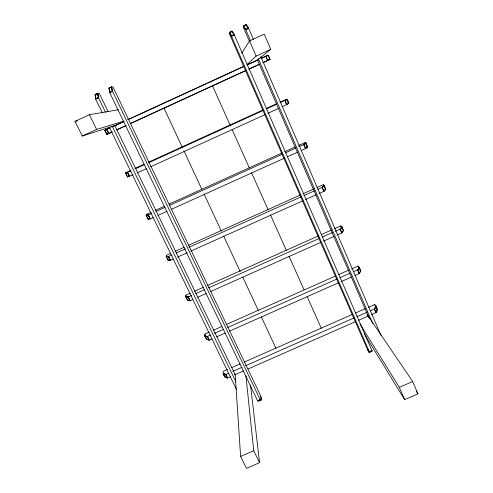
<?xml version="1.0" encoding="UTF-8"?>
<svg xmlns="http://www.w3.org/2000/svg" width="493" height="493" viewBox="0 0 493 493"><rect width="100%" height="100%" fill="white"/><g stroke="black" fill="none" stroke-linecap="round" stroke-linejoin="round"><path stroke-width="0.74" d="M211.996 338.894L209.192 340.139L206.487 339.344L204.854 336.004L205.026 333.964L209.235 332.097M186.508 296.829L188.227 297.125L189.897 300.557L187.445 300.225L185.775 296.804L186.089 295.036L190.31 293.15M188.227 297.125L185.787 296.817L185.997 295.307M229.473 32.322C228.814 34.424 230.41 30.4 231.956 31.188L234.126 34.972L231.63 36.125L229.473 32.322L231.63 36.125M229.381 32.587L229.22 33.327L367.507 349.574L369.22 352.483L371.802 351.355L371.987 350.646L234.341 34.96L232.203 31.281L229.381 32.587L231.488 36.279L369.368 351.792L369.22 352.483M369.454 352.575L367.698 349.562L369.448 352.569C370.003 351.897 367.901 352.088 371.716 351.589L371.814 350.733L371.71 351.577M231.759 31.922L231.944 31.176L234.126 34.972M231.839 32.107L231.956 31.188M173.203 259.059L170.399 260.322L168.156 260.199L166.301 256.385L166.689 255.134L170.898 253.242M168.551 256.637L166.227 256.631L168.551 256.637L170.11 260.242L167.928 260.125L166.215 256.619L166.751 255.331M243.271 26.604L243.597 25.796L245.908 29.531L248.343 28.2L246.081 24.662L243.597 25.796L243.166 26.887L249.581 41.714M368.228 307.416L374.563 304.619C378.698 305.771 376.942 317.936 374.637 309L375.974 306.319L374.637 309M371.728 314.497L375.949 312.636L377.41 309.672L376.251 308.076M370.144 310.824L374.366 308.963L375.746 306.208L377.311 309.863M146.168 215.416L146.859 214.424L146.174 215.423L148.368 215.114L149.971 218.806L147.918 219.003L146.168 215.416L148.368 215.114M153.761 217.296L150.266 218.88L148.153 219.089L146.248 215.182L146.797 214.233L151 212.329M360.087 270.004L360.79 270.873L359.163 273.393L357.838 269.899L359.317 267.471L358.115 266.238M354.978 275.488L359.187 273.621L360.79 270.897L359.317 267.446L357.838 269.899M353.358 271.723L357.567 269.856L359.089 267.36L360.691 271.101L359.97 270.207M241.81 53.078L249.544 40.913L264.26 34.128L270.762 49.349L256.761 60.584M341.982 227.002L340.891 226.084L341.982 227.002L343.485 230.539L341.871 232.721L340.355 229.183L341.976 227.026L340.355 229.183M337.52 234.878L341.735 232.998L343.325 230.588M335.154 231.334L340.078 229.134L341.748 226.916L340.792 225.893L334.464 228.721M324.93 188.425C327.722 189.275 320.444 193.558 325.744 189.164L324.203 185.541L323.137 184.733L316.826 187.574M318.934 193.546L323.839 191.339L325.657 189.38L323.969 185.448L322.139 187.377L317.93 189.275M322.422 187.432L324.197 185.559L322.262 187.488L323.981 191.062M130.59 170.375L125.684 172.914L127.638 176.925L128.334 176.266M246.968 64.577L256.107 56.091L270.762 49.349M127.034 172.704L125.604 173.16L127.669 172.513L129.468 176.217L127.397 176.833L125.598 173.16L126.294 172.55M306.868 146.304C309.456 146.778 301.845 150.47 307.552 146.723L305.974 143.013L305.038 142.532L298.733 145.386M301.291 150.507L305.481 148.609L307.466 146.957L305.734 142.921L303.737 144.548L298.838 146.766M304.027 144.609L305.968 143.025L303.867 144.671L305.629 148.331M263.25 62.617L269.948 59.468L268.13 55.222L261.438 58.414M227.446 377.829C224.814 378.556 220.272 370.859 225.856 374.557L227.304 377.921L225.714 374.649L223.2 373.694L223.218 371.383L227.446 369.516M269.874 59.296L267.607 60.263L265.924 56.344L268.365 55.327L270.035 59.215L269.628 59.474M209.044 339.967L207.276 336.707L204.866 336.023L207.417 336.62L209.044 339.967L207.233 339.437M288.886 103.191L286.636 104.553L285.151 100.658L287.259 99.395L288.799 103.431L282.458 106.673M279.962 102.827L287.025 99.29L288.454 102.624M187.593 300.138L189.897 300.557M168.082 260.039L170.258 260.156M111.973 132.099L106.919 134.349L104.917 130.238L109.52 128.014M104.836 130.485L106.765 129.493L108.608 133.295L106.673 134.256L104.836 130.485L105.859 130.121M148.073 218.923L150.125 218.726M106.919 134.349L112.244 131.834M127.551 176.759L129.468 176.217M97.978 95.58L97.583 93.288L98.273 97.719L95.821 98.853L95.155 94.416L97.589 93.269L99.303 93.362L108.01 111.387M259.01 400.791L257.796 400.71L259.078 400.957L261.315 399.959L260.902 396.323L113.026 87.027L111.48 86.854L109.045 87.994L109.766 92.203L112.318 91.23L111.942 89.128M95.858 94.292L97.848 93.368L98.458 97.719L105.502 112.262M109.742 87.877L111.738 86.953L112.509 91.23L260.193 399.65L261.401 399.743M95.728 98.686L98.181 97.552M109.766 92.203L112.225 91.069L111.48 86.854M231.556 35.952L234.052 34.8M248.343 28.2L245.908 29.531M102.371 112.86L95.654 99.013L98.458 97.719M260.686 400.057L258.85 400.858L257.611 400.784L109.699 92.53L112.509 91.23M231.488 36.279L234.341 34.96M248.632 28.36L246.327 24.755L243.499 26.061L245.773 29.679L248.632 28.36L253.507 39.662M116.644 124.982L82.276 136.031L75.028 121.37L89.43 114.733L118.382 109.748M82.276 136.031L96.622 129.437L123.681 121.179M111.615 127.052L124.168 121.278M127.656 119.676L243.456 66.45M246.944 64.848L258.807 59.394M260.896 58.433L268.13 55.222M109.994 128.02L104.917 130.238M114.179 126.091L123.996 121.605M128.137 119.676L132.327 117.753M133.72 117.112L206.302 83.755M207.695 83.114L243.986 66.432M247.252 64.953L258.646 59.696M106.667 134.256L107.511 133.936M116.447 129.905L126.245 125.401M130.442 123.472L245.921 70.431M248.725 69.149L259.219 64.324M262.72 62.716L269.948 59.468M116.853 129.856L125.912 125.697M130.097 123.774L245.822 70.622M249.304 69.02L259.762 64.219M134.786 168.458L143.87 164.311M148.763 162.08L262.701 110.087M266.195 108.491L276.684 103.709M280.178 102.113L286.47 99.241L287.271 99.389L285.151 100.658M286.729 99.339L287.259 99.395M125.684 172.914L131.138 170.738M135.328 168.822L144.412 164.68M148.603 162.764L263.194 110.475M266.688 108.885L276.474 104.417M127.638 176.925L133.098 174.781M137.282 172.87L146.359 168.735M150.544 166.825L265.012 114.629M267.804 113.353L278.97 108.263M108.608 133.295L106.765 129.493M155.196 210.425L164.298 206.302M169.204 204.077L281.928 153.003M284.732 151.733L295.233 146.969M146.248 215.182L148.35 214.942L151.85 213.358M156.047 211.454L165.149 207.331M169.352 205.427L282.039 154.377M285.539 152.793L296.04 148.036M157.957 215.398L167.047 211.281M171.237 209.383L284.51 158.105M287.302 156.842L297.79 152.09M175.107 251.344L184.228 247.246M188.437 245.348L300.687 194.834M303.497 193.57L314.016 188.837M323.396 184.844L324.197 185.559M166.301 256.385L168.532 256.477L172.045 254.899M176.248 253.008L185.368 248.91M188.874 247.332L301.1 196.843M303.904 195.585L314.423 190.853M177.406 257.167L187.217 252.761M190.717 251.184L302.819 200.787M305.623 199.529L316.13 194.803M194.532 291.264L203.671 287.179M207.189 285.607L318.293 235.95M321.103 234.693L331.653 229.978M192.849 299.473L190.039 300.724L187.667 300.292L185.861 296.576L188.215 296.983L191.734 295.412M195.949 293.526L204.385 289.755M208.607 287.875L318.983 238.557M322.502 236.991L332.344 232.591M197.761 297.279L206.191 293.514M210.406 291.634L320.666 242.402M323.476 241.151L334.007 236.449M213.444 330.23L221.868 326.489M226.077 324.622L335.56 276.012M338.364 274.767L348.89 270.096M351.7 268.845L358.017 266.041L359.317 267.471M204.94 334.242L204.854 336.004M206.308 338.592L204.94 335.782L207.417 336.485L210.924 334.932M214.43 333.373L223.551 329.324M227.76 327.457L337.218 278.884M340.028 277.639L349.851 273.282M216.902 336.719L225.313 332.991M229.516 331.123L338.857 282.637M341.661 281.392L351.478 277.041M231.667 367.655L240.116 363.926M244.337 362.065L352.741 314.244M355.558 313.006L365.412 308.655M374.662 304.822L375.395 306.079M224.993 376.991L223.267 373.454L225.856 374.44L228.672 373.195M232.893 371.334L242.045 367.297M245.563 365.751L353.956 317.96M356.772 316.722L367.328 312.069M224.919 376.849L227.587 378.002L230.404 376.763M234.619 374.908L243.764 370.878M247.979 369.023L355.558 321.621M358.368 320.382L368.216 316.044M257.611 400.784L260.193 399.65M369.368 351.792L371.987 350.646M257.864 400.877L260.125 399.891L261.308 399.977L260.822 396.606M369.602 351.897L371.895 350.899M250.518 384.978L259.558 462.674L246.5 468.35L240.615 456.438L253.722 450.731L245.921 375.666M360.056 324.067L399.33 387.344L412.696 381.527L417.972 393.858L404.648 399.644L364.185 333.656M305.968 143.025L305.13 142.711L306.079 144.467M75.028 121.37L77.259 120.921M96.616 94.373L95.161 94.391L95.821 98.853M288.226 103.345L288.799 103.431M306.751 146.532L307.466 146.957M367.032 314.324L412.696 381.527M416.265 391.313L417.972 393.858M246.069 24.65L248.41 28.372M95.155 94.416L95.654 99.013M89.43 114.733L96.622 129.437M253.722 450.731L259.558 462.674M106.728 129.295L108.743 133.443M127.644 172.328L129.61 176.371M148.35 214.942L150.266 218.88M168.532 256.477L170.399 260.322M188.215 296.983L190.039 300.724M207.417 336.485L209.192 340.139M225.856 374.44L227.587 378.002M127.508 172.593L129.308 176.297M148.214 215.194L149.971 218.806M168.396 256.724L170.11 260.242M188.079 297.211L189.75 300.644M112.207 126.122L235.894 381.748M109.082 126.707L236.326 389.125M114.709 125.253L235.247 374.809M164.07 108.232L182.293 147.327M183.92 150.815L201.816 189.213M204.09 194.1L221.339 231.1M223.612 235.987L240.196 271.569M242.796 277.152L258.406 310.639M261.333 316.919L275.969 348.317M212.243 85.24L230.176 125.191M232.061 129.4L249.366 167.947M251.572 172.852L268.247 210.006M270.447 214.905L286.47 250.604M288.984 256.206L304.064 289.81M307.207 296.811L321.35 328.313M260.815 56.621L381.126 335.721M245.773 29.679L250.654 40.981M258.283 58.636L372.702 323.457M249.544 40.913L256.107 56.091M399.33 387.344L404.648 399.644M257.519 60.078L369.294 318.54M265.782 56.19L267.619 60.466M284.855 100.59L286.649 104.762M303.737 144.548L305.481 148.609M322.139 187.377L323.839 191.339M340.078 229.134L341.735 232.998M357.567 269.856L359.187 273.621M374.366 308.963L375.949 312.636M341.748 226.916L343.393 230.749M287.536 101.219L288.343 103.099M358.275 266.171L358.861 267.533M109.859 92.364L109.045 87.976L109.699 92.53M235.149 373.928L240.615 456.438"/></g></svg>
